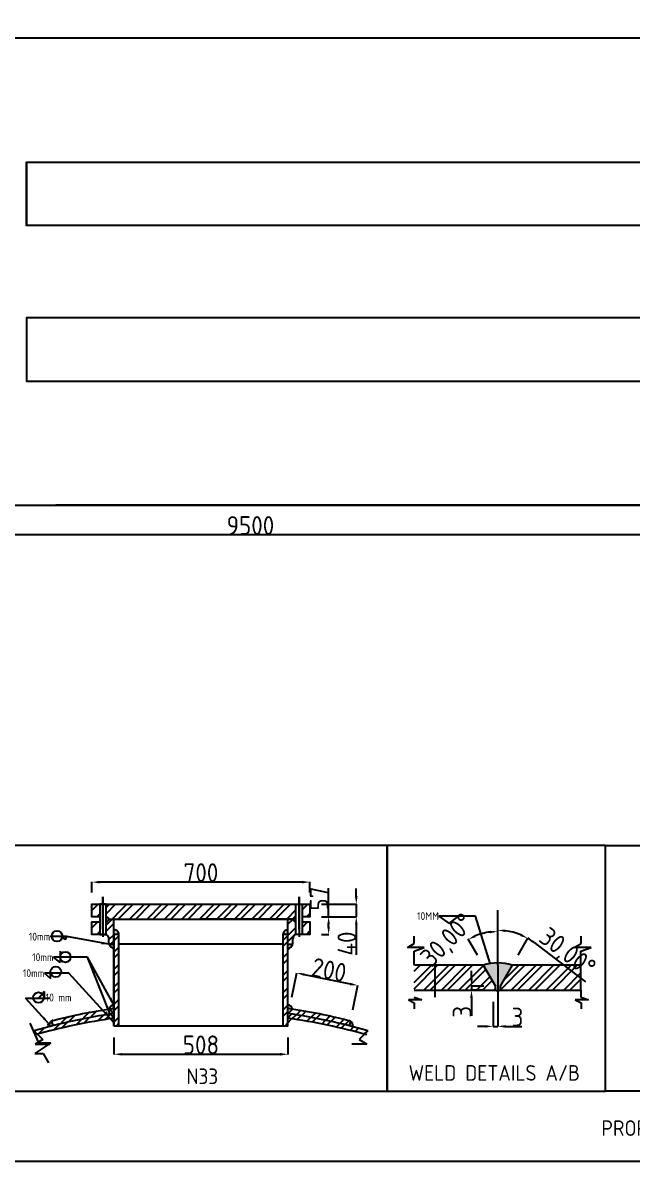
# Model space of a CAD drawing. Header units: inches. Extents: x 23330 to 45059, y 73 to 14133.
# Drawn here: x 32275 to 36190, y 73 to 7384 of the extents above; entities that cross this region are included whole.
import ezdxf

# ---------------------------------------------------------------- set-up
doc = ezdxf.new("R2010")
doc.units = ezdxf.units.IN
doc.header["$LTSCALE"] = 40
doc.header["$MEASUREMENT"] = 0
doc.linetypes.add('CENTER', pattern=[50.8, 31.75, -6.35, 6.35, -6.35])
doc.styles.get("Standard").update_dxf_attribs({"font": 'isocp.shx', "height": 120, "bigfont": '@extfont2.shx'})
doc.dimstyles.new('ISO-25', dxfattribs={"dimtxt": 120, "dimasz": 50, "dimexe": 1.25, "dimexo": 75, "dimtad": 1, "dimdec": 0, "dimtxsty": 'Standard', "dimcen": 0, "dimclrd": 1, "dimclre": 1, "dimclrt": 1, "dimazin": 0, "dimtfac": 1, "dimtdec": 0, "dimtmove": 0, "dimatfit": 3, "dimfxl": 1, "dimtfillclr": 1, "dimarcsym": 0})
pattern_1 = [(45, (29477.235, 462.035), (-56.1266, 56.1266), []), (45, (29477.235, 501.72), (-56.1266, 56.1266), [])]

# ---------------------------------------------------------------- blocks, each defined once
blk = doc.blocks.new('*D91')
at = {"color": 1, "lineweight": -2, "ltscale": 1000, "transparency": 16777216}
for p, q in [((34417.6, 1773.4), (34417.6, 1823.4)), ((34194.7, 1723.4), (34418.8, 1723.4)), ((34417.6, 1723.4), (34417.6, 1643.4)), ((34194.7, 1643.4), (34418.8, 1643.4)), ((34417.6, 1593.4), (34417.6, 1398))]:
    blk.add_line(p, q, dxfattribs=at)
at = {"color": 1, "ltscale": 1000, "transparency": 16777216}
for points in [[(34409.2, 1773.4), (34425.9, 1773.4), (34417.6, 1723.4)], [(34409.2, 1593.4), (34425.9, 1593.4), (34417.6, 1643.4)]]:
    blk.add_solid(points, dxfattribs=at)
at = {"layer": 'Defpoints', "color": 0, "ltscale": 1000, "transparency": 16777216}
for p in [(34119.7, 1723.4), (34119.7, 1643.4), (34417.6, 1643.4)]:
    blk.add_point(p, dxfattribs=at)
at = {"color": 1, "ltscale": 1000, "transparency": 16777216, "insert": (34356.9, 1470.7), "char_height": 120, "attachment_point": 5, "rotation": 90}
blk.add_mtext('40', dxfattribs=at)
blk = doc.blocks.new('*D66')
at = {"color": 1, "lineweight": -2, "ltscale": 1000, "transparency": 16777216}
for p, q in [((35157.7, 1246.4), (35157.7, 1296.4)), ((35236.2, 1196.4), (35156.4, 1196.4)), ((35236.2, 1171.4), (35156.4, 1171.4)), ((35157.7, 1196.4), (35157.7, 1171.4)), ((35157.7, 1121.4), (35157.7, 1005.6))]:
    blk.add_line(p, q, dxfattribs=at)
at = {"color": 1, "ltscale": 1000, "transparency": 16777216}
for points in [[(35149.4, 1246.4), (35166, 1246.4), (35157.7, 1196.4)], [(35149.4, 1121.4), (35166, 1121.4), (35157.7, 1171.4)]]:
    blk.add_solid(points, dxfattribs=at)
at = {"layer": 'Defpoints', "color": 0, "ltscale": 1000, "transparency": 16777216}
for p in [(35157.7, 1196.4), (35311.2, 1196.4), (35311.2, 1171.4)]:
    blk.add_point(p, dxfattribs=at)
at = {"color": 1, "ltscale": 1000, "transparency": 16777216, "insert": (35097.1, 1032.7), "char_height": 120, "attachment_point": 5, "rotation": 90}
blk.add_mtext('3', dxfattribs=at)
blk = doc.blocks.new('*D67')
at = {"color": 1, "lineweight": -2, "ltscale": 1000, "transparency": 16777216}
for p, q in [((35296.2, 1096.4), (35296.2, 937.5)), ((35326.2, 1092.8), (35326.2, 937.5)), ((35246.2, 938.7), (35196.2, 938.7)), ((35296.2, 938.7), (35326.2, 938.7)), ((35376.2, 938.7), (35480.4, 938.7))]:
    blk.add_line(p, q, dxfattribs=at)
at = {"color": 1, "ltscale": 1000, "transparency": 16777216}
for points in [[(35246.2, 947.1), (35246.2, 930.4), (35296.2, 938.7)], [(35376.2, 947.1), (35376.2, 930.4), (35326.2, 938.7)]]:
    blk.add_solid(points, dxfattribs=at)
at = {"layer": 'Defpoints', "color": 0, "ltscale": 1000, "transparency": 16777216}
for p in [(35296.2, 1171.4), (35326.2, 1167.8), (35326.2, 938.7)]:
    blk.add_point(p, dxfattribs=at)
at = {"color": 1, "ltscale": 1000, "transparency": 16777216, "insert": (35453.3, 999.3), "char_height": 120, "attachment_point": 5}
blk.add_mtext('3', dxfattribs=at)
blk = doc.blocks.new('*D74')
at = {"color": 1, "lineweight": -2, "ltscale": 1000, "transparency": 16777216}
for p, q in [((35456.7, 1396.4), (35519.7, 1505.5)), ((35560.6, 1476.7), (35890.3, 1224.2))]:
    blk.add_line(p, q, dxfattribs=at)
for start, end in [(67.43447, 82.56553), (52.56553, 60)]:
    blk.add_arc((35326.2, 1170.5), 385.6, start, end, dxfattribs=at)
at = {"color": 1, "ltscale": 1000, "transparency": 16777216}
for points in [[(35375.6, 1544.5), (35376.7, 1561.1), (35326.2, 1556.1)], [(35477.9, 1534), (35470.5, 1519.1), (35519, 1504.4)]]:
    blk.add_solid(points, dxfattribs=at)
at = {"layer": 'Defpoints', "color": 0, "ltscale": 1000, "transparency": 16777216}
for p in [(35326.2, 1684.6), (35393.2, 1550.2), (35326.2, 1331.4), (35419.2, 1331.4), (35341.2, 1196.4)]:
    blk.add_point(p, dxfattribs=at)
at = {"color": 1, "ltscale": 1000, "transparency": 16777216, "insert": (35767.8, 1405.7), "char_height": 120, "attachment_point": 5, "rotation": 322.56553}
blk.add_mtext('30,00°', dxfattribs=at)
blk = doc.blocks.new('*D75')
at = {"color": 1, "lineweight": -2, "ltscale": 1000, "transparency": 16777216}
blk.add_line((35195.8, 1396.4), (35136.8, 1498.6), dxfattribs=at)
blk.add_arc((35326.2, 1170.5), 377.7, 97.59112, 112.40888, dxfattribs=at)
at = {"color": 1, "ltscale": 1000, "transparency": 16777216}
for points in [[(35275.8, 1553.1), (35276.9, 1536.5), (35326.2, 1548.1)], [(35185.9, 1512.1), (35178.6, 1527.1), (35137.4, 1497.5)]]:
    blk.add_solid(points, dxfattribs=at)
at = {"layer": 'Defpoints', "color": 0, "ltscale": 1000, "transparency": 16777216}
for p in [(35326.2, 1684.6), (35260.6, 1542.4), (35233.3, 1331.4), (35326.2, 1331.4), (35311.2, 1196.4)]:
    blk.add_point(p, dxfattribs=at)
at = {"color": 1, "ltscale": 1000, "transparency": 16777216, "insert": (35008.7, 1485.5), "char_height": 120, "attachment_point": 5, "rotation": 45.23267}
blk.add_mtext('30,00°', dxfattribs=at)
blk = doc.blocks.new('*D84')
at = {"color": 1, "lineweight": -2, "ltscale": 0.25, "transparency": 16777216}
for p, q in [((34239.8, 1643.4), (34239.8, 1826.6)), ((34194.7, 1643.4), (34241, 1643.4)), ((34239.8, 1579.5), (34239.8, 1593.4)), ((34194.7, 1529.5), (34241, 1529.5))]:
    blk.add_line(p, q, dxfattribs=at)
at = {"color": 1, "ltscale": 0.25, "transparency": 16777216}
for points in [[(34231.4, 1593.4), (34248.1, 1593.4), (34239.8, 1643.4)], [(34231.4, 1579.5), (34248.1, 1579.5), (34239.8, 1529.5)]]:
    blk.add_solid(points, dxfattribs=at)
at = {"layer": 'Defpoints', "color": 0, "ltscale": 0.25, "transparency": 16777216}
for p in [(34119.7, 1643.4), (34239.8, 1643.4), (34119.7, 1529.5)]:
    blk.add_point(p, dxfattribs=at)
at = {"color": 1, "ltscale": 0.25, "transparency": 16777216, "insert": (34179.1, 1760), "char_height": 120, "attachment_point": 5, "rotation": 90}
blk.add_mtext('57', dxfattribs=at)
blk = doc.blocks.new('*D85')
at = {"color": 1, "lineweight": -2, "ltscale": 0.25, "transparency": 16777216}
for p, q in [((32719.7, 1798.4), (32719.7, 1866.7)), ((34069.7, 1865.4), (32769.7, 1865.4)), ((34119.7, 1798.4), (34119.7, 1866.7))]:
    blk.add_line(p, q, dxfattribs=at)
at = {"color": 1, "ltscale": 0.25, "transparency": 16777216}
for points in [[(32769.7, 1873.8), (32769.7, 1857.1), (32719.7, 1865.4)], [(34069.7, 1873.8), (34069.7, 1857.1), (34119.7, 1865.4)]]:
    blk.add_solid(points, dxfattribs=at)
at = {"layer": 'Defpoints', "color": 0, "ltscale": 0.25, "transparency": 16777216}
for p in [(32719.7, 1865.4), (32719.7, 1723.4), (34119.7, 1723.4)]:
    blk.add_point(p, dxfattribs=at)
at = {"color": 1, "ltscale": 0.25, "transparency": 16777216, "insert": (33419.7, 1926.1), "char_height": 120, "attachment_point": 5}
blk.add_mtext('700', dxfattribs=at)
blk = doc.blocks.new('*D71')
at = {"color": 1, "lineweight": -2, "ltscale": 0.25, "transparency": 16777216}
for p, q in [((32860.9, 867.6), (32860.9, 758.6)), ((33978.5, 867.6), (33978.5, 758.6)), ((32910.9, 759.8), (33928.5, 759.8))]:
    blk.add_line(p, q, dxfattribs=at)
at = {"color": 1, "ltscale": 0.25, "transparency": 16777216}
for points in [[(32910.9, 768.1), (32910.9, 751.5), (32860.9, 759.8)], [(33928.5, 768.1), (33928.5, 751.5), (33978.5, 759.8)]]:
    blk.add_solid(points, dxfattribs=at)
at = {"layer": 'Defpoints', "color": 0, "ltscale": 0.25, "transparency": 16777216}
for p in [(32860.9, 942.6), (33978.5, 942.6), (33978.5, 759.8)]:
    blk.add_point(p, dxfattribs=at)
at = {"color": 1, "ltscale": 0.25, "transparency": 16777216, "insert": (33419.7, 820.4), "char_height": 120, "attachment_point": 5}
blk.add_mtext('508', dxfattribs=at)
blk = doc.blocks.new('*D87')
at = {"color": 1, "lineweight": -2, "ltscale": 0.25, "transparency": 16777216}
for p, q in [((34002.8, 1126.1), (34034.9, 1283)), ((34083.6, 1271.8), (34377.7, 1211.8)), ((34394.8, 1046), (34426.9, 1203))]:
    blk.add_line(p, q, dxfattribs=at)
at = {"color": 1, "ltscale": 0.25, "transparency": 16777216}
for points in [[(34085.3, 1280), (34081.9, 1263.6), (34034.6, 1281.8)], [(34379.3, 1219.9), (34376, 1203.6), (34426.6, 1201.8)]]:
    blk.add_solid(points, dxfattribs=at)
at = {"layer": 'Defpoints', "color": 0, "ltscale": 0.25, "transparency": 16777216}
for p in [(34426.6, 1201.8), (33987.8, 1052.6), (34379.8, 972.5)]:
    blk.add_point(p, dxfattribs=at)
at = {"color": 1, "ltscale": 0.25, "transparency": 16777216, "insert": (34242.8, 1301.2), "char_height": 120, "attachment_point": 5, "rotation": 348.45924}
blk.add_mtext('200', dxfattribs=at)
blk = doc.blocks.new('*D153')
at = {"color": 1, "lineweight": -2, "transparency": 16777216}
for p, q in [((28987.7, 4211.3), (28987.7, 4093.8)), ((38487.7, 4211.3), (38487.7, 4093.8)), ((38437.7, 4095), (29037.7, 4095))]:
    blk.add_line(p, q, dxfattribs=at)
at = {"color": 1, "transparency": 16777216}
for points in [[(29037.7, 4103.4), (29037.7, 4086.7), (28987.7, 4095)], [(38437.7, 4103.4), (38437.7, 4086.7), (38487.7, 4095)]]:
    blk.add_solid(points, dxfattribs=at)
at = {"layer": 'Defpoints', "color": 0, "transparency": 16777216}
for p in [(28987.7, 4286.3), (38487.7, 4286.3), (28987.7, 4095)]:
    blk.add_point(p, dxfattribs=at)
at = {"color": 1, "transparency": 16777216, "insert": (33737.7, 4155.7), "char_height": 120, "attachment_point": 5}
blk.add_mtext('9500', dxfattribs=at)

msp = doc.modelspace()

# ---------------------------------------------------------------- hatches: boundary and pattern name
at = {"ltscale": 0.2}
h = msp.add_hatch(dxfattribs=at)
h.set_pattern_fill('STEEL', color=256, scale=25, style=0)
h.set_pattern_definition(pattern_1)
h.paths.add_polyline_path([(32769.7, 1723.4), (32719.7, 1723.4), (32719.7, 1643.4), (32769.7, 1643.4)])
h.paths.add_polyline_path([(33419.7, 1723.4), (32809.7, 1723.4), (32809.7, 1643.4, -0.323599), (32828.3, 1628.3), (33419.7, 1628.3)])
h.paths.add_polyline_path([(34029.7, 1723.4), (33419.7, 1723.4), (33419.7, 1628.3), (34011.2, 1628.3, -0.323599), (34029.7, 1643.4)])
h.paths.add_polyline_path([(34119.7, 1723.4), (34069.7, 1723.4), (34069.7, 1643.4), (34119.7, 1643.4)])
h.paths.add_polyline_path([(34119.7, 1609.5), (34069.7, 1609.5), (34069.7, 1529.5), (34119.7, 1529.5)])
h.paths.add_polyline_path([(34029.7, 1609.5, -0.336564), (34011.2, 1628.3), (33978.5, 1628.3), (33978.5, 1466), (34010.1, 1465.4, 0.001989), (34010.5, 1466.1), (34010.5, 1498.8, -0.332114), (34029.7, 1529.5)])
h.paths.add_polyline_path([(32769.7, 1609.5), (32719.7, 1609.5), (32719.7, 1529.5), (32769.7, 1529.5)])
h.paths.add_polyline_path([(32860.9, 1628.3), (32828.3, 1628.3, -0.336564), (32809.7, 1609.5), (32809.7, 1529.5, -0.332114), (32828.9, 1498.8), (32828.9, 1466.1), (32860.9, 1466), (32860.9, 1529.5)])
h.paths.add_polyline_path([(32892.9, 1466), (32860.9, 1466), (32860.9, 942.6), (32892.9, 942.6)])
h.paths.add_polyline_path([(32892.9, 1529.5), (32860.9, 1529.5), (32860.9, 1466), (32892.9, 1466)])
h.paths.add_polyline_path([(33978.5, 1529.5), (33946.5, 1529.5), (33946.5, 1466), (33978.5, 1466)])
h.paths.add_polyline_path([(33978.5, 1466), (33946.5, 1466), (33946.5, 943.3), (33978.5, 943.3)])
h = msp.add_hatch(color=256, dxfattribs=at)
h.paths.add_polyline_path([(32860.9, 1559.3), (32860.9, 1529.5), (32892.9, 1529.5, 0.423227)])
h.paths.add_polyline_path([(32860.9, 1466), (32828.9, 1466.1, 0.102256), (32860.9, 1434.5)])
h.paths.add_polyline_path([(33978.5, 1559.3, 0.423227), (33946.5, 1529.5), (33978.5, 1529.5)])
h.paths.add_polyline_path([(34010.1, 1465.4), (33978.5, 1466), (33978.5, 1434.5, 0.100247)])
h.paths.add_polyline_path([(33978.5, 1078.1), (33978.5, 1054, -0.001897), (34008.4, 1049.4, 0.302762)])
h.paths.add_polyline_path([(34001.4, 988.1, 0.001403), (33978.5, 991.5), (33978.5, 961.5)])
h.paths.add_polyline_path([(34002, 1018.4, 0.001486), (33978.5, 1022), (33978.5, 993.3)])
h.paths.add_polyline_path([(32860.9, 991.5, 0.001403), (32838.1, 988.1), (32860.9, 961.5)])
h.paths.add_polyline_path([(32860.9, 1022, 0.001486), (32837.5, 1018.4), (32860.9, 993.3)])
h.paths.add_polyline_path([(32860.9, 1054, 0.001897), (32831.1, 1049.4), (32858.8, 1021.7, -0.000134), (32860.9, 1022)])
h.paths.add_polyline_path([(32860.9, 1078.1, 0.302762), (32831.1, 1049.4, -0.001897), (32860.9, 1054)])
h.paths.add_polyline_path([(34008.4, 1049.4, 0.001897), (33978.5, 1054), (33978.5, 1022, -0.000134), (33980.7, 1021.7)])
at = {"ltscale": 1000}
h = msp.add_hatch(dxfattribs=at)
h.set_pattern_fill('STEEL', color=256, scale=25, style=0)
h.set_pattern_definition([(45, (29928.43, 361.41), (-56.1266, 56.1266), []), (45, (29928.43, 401.1), (-56.1266, 56.1266), [])])
h.paths.add_polyline_path([(35419.2, 1331.4), (35341.2, 1196.4), (35341.2, 1171.4), (35860.6, 1171.4), (35860.6, 1331.4)])
edge = h.paths.add_edge_path()
edge.add_line((34789.1, 1171.4), (35311.2, 1171.4))
edge.add_line((35311.2, 1171.4), (35311.2, 1196.4))
edge.add_line((35233.3, 1331.4), (35311.2, 1196.4))
edge.add_line((35233.3, 1331.4), (34791.9, 1331.4))
edge.add_line((34789.1, 1331.4), (34789.1, 1171.4))
h = msp.add_hatch(color=256, dxfattribs=at)
h.paths.add_polyline_path([(35311.2, 1196.4), (35311.2, 1171.4, 0.119238), (35326.2, 1167.8), (35326.2, 1331.4), (35326.2, 1346.4, 0.080177), (35233.3, 1331.4)])
h.paths.add_polyline_path([(35326.2, 1167.8, 0.119238), (35341.2, 1171.4), (35341.2, 1196.4), (35419.2, 1331.4, 0.080177), (35326.2, 1346.4), (35326.2, 1331.4)])
at = {"ltscale": 0.25}
h = msp.add_hatch(dxfattribs=at)
h.set_pattern_fill('STEEL', color=256, scale=25, style=0)
h.set_pattern_definition([(45, (29928.43, 462.035), (-56.1266, 56.1266), []), (45, (29928.43, 501.72), (-56.1266, 56.1266), [])])
h.paths.add_polyline_path([(34404.2, 942.5), (34411.8, 972.5, 0.023813), (34040.4, 1049.4), (34012.7, 1021.7, -0.02508)])
h.paths.add_polyline_path([(32826.8, 1021.7), (32799.1, 1049.4, 0.023813), (32427.7, 972.5), (32435.3, 942.5, -0.02508)])
at = {"ltscale": 0.2}
h = msp.add_hatch(dxfattribs=at)
h.set_pattern_fill('STEEL', color=256, scale=25, style=0)
h.set_pattern_definition(pattern_1)
h.paths.add_polyline_path([(34471.5, 889), (34492.7, 909.7, 0.031573), (34002, 1018.4), (33978.5, 993.3), (33978.5, 991.5, -0.030564)])
h.paths.add_polyline_path([(32860.9, 991.5), (32860.9, 993.3), (32837.5, 1018.4, 0.031573), (32346.8, 909.7), (32368, 889, -0.030564)])
h = msp.add_hatch(color=256, dxfattribs=at)
h.paths.add_polyline_path([(32459.7, 972.5, 0.107473), (32443.5, 946.1, 0.059039), (32442.9, 936.2, -0.001584), (32467.3, 942.5)])
h.paths.add_polyline_path([(34372.2, 942.5, -0.001584), (34396.6, 936.2, 0.251136), (34379.8, 972.5)])

# ---------------------------------------------------------------- linework, layer by layer
for p, q in [((32299, 6489.5), (32299, 6083.1)), ((32299, 5489.5), (32299, 5083.1)), ((35487.7, 4286.3), (32487.7, 4286.3)), ((35987.7, 4286.3), (33487.7, 4286.3)), ((38487.7, 4286.3), (35487.7, 4286.3))]:
    msp.add_line(p, q)
at = {"linetype": 'CENTER', "ltscale": 0.25}
for p, q in [((32789.7, 1563.4), (32789.7, 1770.6)), ((32789.7, 1770.6), (32789.7, 1514.7)), ((34049.7, 1563.4), (34049.7, 1770.6)), ((34049.7, 1770.6), (34049.7, 1514.7))]:
    msp.add_line(p, q, dxfattribs=at)
at = {"linetype": 'CENTER', "ltscale": 1000}
for q in [(35326.2, 1684.6), (35326.2, 997.8)]:
    msp.add_line((35326.2, 1331.4), q, dxfattribs=at)
at = {"ltscale": 0.2}
for p, q in [((32828.3, 1628.3), (33419.7, 1628.3)), ((32828.3, 1628.3), (34011.2, 1628.3)), ((34011.2, 1628.3), (33419.7, 1628.3)), ((32828.9, 1466.1), (32828.9, 1501.1)), ((34010.5, 1466.1), (34010.5, 1501.1))]:
    msp.add_line(p, q, dxfattribs=at)
at = {"ltscale": 1000}
for p, q in [((32860.9, 942.6), (32860.9, 1628.3)), ((33978.5, 942.6), (33978.5, 1628.3)), ((34947.7, 1646.3), (35014.9, 1598.8)), ((35014.9, 1598.8), (35073.6, 1646.3)), ((32544.4, 1494.5), (32529.2, 1515.1)), ((32557.4, 1515.1), (32544.4, 1494.5)), ((32828.9, 1466.1), (32860.9, 1466)), ((32860.9, 1466), (32828.9, 1466.1)), ((33946.5, 1466), (32892.9, 1466)), ((34010.5, 1465.3), (33978.5, 1466)), ((33978.5, 1466), (34010.5, 1465.3)), ((34746.7, 1446.1), (34790.3, 1471)), ((34790.3, 1471), (34790.3, 1517.7)), ((35818.1, 1446.1), (35861.7, 1471)), ((35861.7, 1471), (35861.7, 1517.7)), ((32515.8, 1420.9), (32515.8, 1349.9)), ((34854.1, 1446.1), (34746.7, 1446.1)), ((34789.1, 1422.8), (34854.1, 1446.1)), ((34789.1, 1331.4), (34789.1, 1422.8)), ((35925.6, 1446.1), (35818.1, 1446.1)), ((35860.6, 1422.8), (35925.6, 1446.1)), ((35860.6, 1331.4), (35860.6, 1422.8)), ((32515.8, 1349.9), (32473.2, 1383)), ((35233.3, 1331.4), (34791.9, 1331.4)), ((34922, 1331.4), (34922, 1171.4)), ((35233.3, 1331.4), (35311.2, 1196.4)), ((35419.2, 1331.4), (35341.2, 1196.4)), ((35860.6, 1331.4), (35419.2, 1331.4)), ((35860.6, 1171.4), (35860.6, 1331.4)), ((32413.8, 1280.4), (32453.3, 1247.2)), ((32453.3, 1247.2), (32453.3, 1280.4)), ((34789.1, 1171.4), (35311.2, 1171.4)), ((34922, 1171.4), (34922, 1125.7)), ((35311.2, 1171.4), (35311.2, 1196.4)), ((35341.2, 1196.4), (35341.2, 1171.4)), ((35341.2, 1171.4), (35860.6, 1171.4)), ((35860.6, 1171.4), (35860.6, 1125.7)), ((32414.5, 1161.9), (32378.1, 1120.8)), ((32414.5, 1120.8), (32414.5, 1161.9)), ((34838.5, 1108.6), (34752.9, 1108.6)), ((34752.9, 1108.6), (34790.3, 1089.9)), ((34789.1, 1125.7), (34838.5, 1108.6)), ((35910, 1108.6), (35824.4, 1108.6)), ((35824.4, 1108.6), (35861.7, 1089.9)), ((35860.6, 1125.7), (35910, 1108.6)), ((32858.8, 1021.7), (32831.1, 1049.4)), ((33980.7, 1021.7), (34008.4, 1049.4)), ((34790.3, 1089.9), (34790.3, 1052.6)), ((35861.7, 1089.9), (35861.7, 1052.6)), ((32320.8, 958.5), (32375.9, 832.8)), ((32459.7, 972.5), (32467.3, 942.5)), ((32459.7, 972.5), (32467.3, 942.5)), ((32860.9, 993.3), (32837.6, 1018.3)), ((32860.9, 961.5), (32838.5, 987.6)), ((33978.5, 993.3), (34001.9, 1018.3)), ((33978.5, 961.5), (34001, 987.6)), ((34379.8, 972.5), (34372.2, 942.5)), ((32346.8, 909.7), (32403.8, 854.2)), ((32860.9, 942.6), (33978.5, 942.6)), ((34492.7, 909.7), (34435.7, 854.2)), ((32455.6, 832.8), (32351.4, 765.3)), ((32403.8, 854.2), (32354.8, 823.6)), ((32354.8, 823.6), (32449.7, 823.6)), ((32375.9, 832.8), (32455.6, 832.8)), ((34484.7, 823.6), (34389.8, 823.6)), ((34435.7, 854.2), (34484.7, 823.6)), ((32351.4, 765.3), (32406.5, 765.3)), ((32406.5, 765.3), (32440.2, 704))]:
    msp.add_line(p, q, dxfattribs=at)
for points in [[(23329.7, 72.9), (45059.1, 72.9), (45059.1, 14133.1), (23329.7, 14133.1)], [(39192, 6083.1), (32299, 6083.1), (32299, 6489.5), (39192, 6489.5)], [(39192, 5489.5), (32299, 5489.5), (32299, 5083.1), (39192, 5083.1)]]:
    msp.add_lwpolyline(points, close=True)
for points in [[(38487.7, 7286.3), (28987.7, 7286.3)], [(28987.7, 4286.3), (38487.7, 4286.3)]]:
    msp.add_lwpolyline(points)
for points in [[(32198.4, 522.5), (34615.5, 522.5), (34615.5, 2101.2), (32198.4, 2101.2)], [(34615.5, 522.5), (36018.6, 522.5), (36018.6, 2101.2), (34615.5, 2101.2)], [(38025.4, 522.5), (36018.6, 522.5), (36018.6, 2101.2), (38025.4, 2101.2)]]:
    msp.add_lwpolyline(points, close=True, dxfattribs=at)
for points in [[(32771.7, 1643.4), (32719.7, 1643.4), (32719.7, 1723.4), (34119.7, 1723.4), (34119.7, 1643.4), (34070.5, 1643.4)], [(32809.7, 1529.5), (32719.7, 1529.5), (32719.7, 1609.5), (32769, 1609.5)], [(34070.5, 1609.5), (34119.7, 1609.5), (34119.7, 1529.5), (34029.7, 1529.5)], [(34070.5, 1609.5), (34070.5, 1609.5)]]:
    msp.add_lwpolyline(points, dxfattribs=at)
at = {"ltscale": 0.25}
for points in [[(32809.7, 1723.4), (32769.7, 1723.4), (32769.7, 1529.5), (32809.7, 1529.5)], [(34029.7, 1723.4), (34069.7, 1723.4), (34069.7, 1529.5), (34029.7, 1529.5)]]:
    msp.add_lwpolyline(points, close=True, dxfattribs=at)
at = {"ltscale": 0.2}
for points in [[(32860.9, 942.6), (32892.9, 942.6), (32892.9, 1529.5), (32860.9, 1529.5)], [(33946.5, 943.3), (33978.5, 943.3), (33978.5, 1529.5), (33946.5, 1529.5)]]:
    msp.add_lwpolyline(points, close=True, dxfattribs=at)
at = {"ltscale": 1000}
for centre in [(32495.2, 1518.2), (32548.4, 1384), (32487.5, 1289.3), (32376.3, 1123.4)]:
    msp.add_circle(centre, 34.2, dxfattribs=at)
at = {"ltscale": 0.2}
for centre, radius, start, end in [((32808.6, 1623.1), 20.4, 15.04149, 86.76762), ((32806.6, 1631.1), 21.8, 278.21896, 352.62438), ((34030.9, 1623.1), 20.4, 93.23238, 164.95851), ((34032.9, 1631.1), 21.8, 187.37562, 261.78104), ((32862.5, 1528.9), 30.4, 1.24443, 93.00203), ((33977, 1528.9), 30.4, 86.99797, 178.75557), ((32921.4, 1527.7), 111.1, 213.67338, 237.02758), ((33918.1, 1527.7), 111.1, 302.97242, 326.32662)]:
    msp.add_arc(centre, radius, start, end, dxfattribs=at)
at = {"ltscale": 0.25}
for centre, start, end in [((32798.8, 1501.3), 355.27595, 68.76406), ((34040.7, 1501.3), 111.23594, 184.72405)]:
    msp.add_arc(centre, 30.3, start, end, dxfattribs=at)
at = {"ltscale": 1000}
for centre, radius, start, end in [((35326.2, 1051), 295.4, 71.66412, 108.33588), ((35326.2, 1200.6), 32.8, 242.80098, 297.19902), ((33451.7, -2886), 3984.1, 98.52783, 104.41916), ((32867.5, 1041.3), 37.4, 100.16336, 167.54057), ((33972, 1041.3), 37.4, 12.45943, 79.83664), ((33387.7, -2886), 3984.1, 75.58084, 81.47217), ((33451.7, -2918), 3984.1, 98.52783, 106.10199), ((33451.7, -3087.8), 4121.8, 98.24085, 105.44535), ((32512.3, 922.1), 72.9, 136.18897, 169.31251), ((32485.2, 938.7), 42.4, 127.01984, 183.40988), ((33387.7, -2918), 3984.1, 73.89801, 81.47217), ((33387.7, -3087.8), 4121.8, 74.55465, 81.75915), ((34354.3, 938.7), 42.4, 356.59012, 52.98016)]:
    msp.add_arc(centre, radius, start, end, dxfattribs=at)

# ---------------------------------------------------------------- texts
for s, insert, char_height, width, attachment_point in [('10MM', (34948.5, 1622.5), 50, 160.381, 9), ('10mm', (32451.1, 1490.1), 50, 160.381, 9), ('10mm', (32472.5, 1358), 50, 160.381, 9), ('10mm', (32413.2, 1255.4), 50, 160.381, 9), ('10 mm', (32421.8, 1149.3), 50, 298.197, 1), ('N33', (33326.9, 668.4), 100, 1224.895, 1), ('\\pxqc;WELD DETAILS A/B', (34624.1, 690), 100, 1360.067, 1)]:
    msp.add_mtext(s, dxfattribs=dict(at, insert=insert, char_height=char_height, width=width, attachment_point=attachment_point))
at = {"color": 5, "ltscale": 1000, "insert": (35992.4, 335.6), "char_height": 100, "width": 15213.716, "attachment_point": 1}
msp.add_mtext('{\\C256;PROPERTY OF PETROTEC. REPRODUCTION OR UNAUTHORIZED USE WITHOUT PRIOR WRITTEN APPROVAL IS PROHIBITED AND SUBJECT TO LEGAL ACTION.}', dxfattribs=at)

# ---------------------------------------------------------------- dimensions: what is measured, and where the dimension line sits
dim = msp.add_linear_dim(base=(28987.7, 4095), p1=(38487.7, 4286.3), p2=(28987.7, 4286.3), dimstyle='ISO-25')
dim.commit()
dim.dimension.update_dxf_attribs({"geometry": '*D153', "text_midpoint": (33737.7, 4095), "dimtype": 160})
at = {"ltscale": 0.25}
for base, p1, p2, override, picture, middle in [((32719.7, 1865.4), (34119.7, 1723.4), (32719.7, 1723.4), {"dimlfac": 0.5}, '*D85', (33419.7, 1865.4)), ((33978.5, 759.8), (32860.9, 942.6), (33978.5, 942.6), {"dimlfac": 0.454545}, '*D71', (33419.7, 759.8))]:
    dim = msp.add_linear_dim(base=base, p1=p1, p2=p2, dimstyle='ISO-25', override=override, dxfattribs=at)
    dim.commit()
    dim.dimension.update_dxf_attribs({"geometry": picture, "text_midpoint": middle, "dimtype": 160})
dim = msp.add_linear_dim(base=(34239.8, 1643.4), p1=(34119.7, 1529.5), p2=(34119.7, 1643.4), angle=90, dimstyle='ISO-25', override={"dimlfac": 0.5}, dxfattribs=at)
dim.commit()
dim.dimension.update_dxf_attribs({"geometry": '*D84', "text_midpoint": (34179.1, 1760)})
at = {"ltscale": 1000}
dim = msp.add_linear_dim(base=(34417.6, 1643.4), p1=(34119.7, 1723.4), p2=(34119.7, 1643.4), angle=90, dimstyle='ISO-25', override={"dimlfac": 0.5}, dxfattribs=at)
dim.commit()
dim.dimension.update_dxf_attribs({"geometry": '*D91', "text_midpoint": (34356.9, 1470.7)})
dim = msp.add_angular_dim_2l(base=(35260.6416, 1542.3873), line1=((35233.2798, 1331.4428), (35311.2221, 1196.4428)), line2=((35326.2221, 1331.4428), (35326.2221, 1684.5508)), dimstyle='ISO-25', dxfattribs=at)
dim.commit()
dim.dimension.update_dxf_attribs({"geometry": '*D75', "text_midpoint": (35058.0919, 1436.4234), "dimtype": 162})
dim = msp.add_angular_dim_2l(base=(35393.1824, 1550.2129), line1=((35326.2221, 1331.4428), (35326.2221, 1684.5508)), line2=((35419.1644, 1331.4428), (35341.2221, 1196.4428)), dimstyle='ISO-25', dxfattribs=at)
dim.commit()
dim.dimension.update_dxf_attribs({"geometry": '*D74', "text_midpoint": (35767.8023, 1405.7346)})
at = {"ltscale": 0.25}
dim = msp.add_aligned_dim(p1=(33987.8, 1052.6), p2=(34379.8, 972.5), distance=233.9, dimstyle='ISO-25', override={"dimlfac": 0.5}, dxfattribs=at)
dim.commit()
dim.dimension.update_dxf_attribs({"geometry": '*D87', "text_midpoint": (34242.8, 1301.2)})
at = {"ltscale": 1000}
dim = msp.add_linear_dim(base=(35157.6843212, 1196.442812), p1=(35311.2220956, 1171.442812), p2=(35311.2220956, 1196.442812), angle=90, dimstyle='ISO-25', override={"dimlfac": 0.1}, dxfattribs=at)
dim.commit()
dim.dimension.update_dxf_attribs({"geometry": '*D66', "text_midpoint": (35157.6843212, 1032.6671167), "dimtype": 160})
dim = msp.add_linear_dim(base=(35326.2, 938.7), p1=(35296.2, 1171.4), p2=(35326.2, 1167.8), dimstyle='ISO-25', override={"dimlfac": 0.1}, dxfattribs=at)
dim.commit()
dim.dimension.update_dxf_attribs({"geometry": '*D67', "text_midpoint": (35453.3, 938.7), "dimtype": 160})

# ---------------------------------------------------------------- leaders
at = {"ltscale": 1000, "annotation_type": 0, "has_hookline": 1}
for points, hookline_direction, text_width in [([(35277, 1342.3), (35184.5, 1646.1), (34947.7, 1646.3)], 1, 135), ([(32828.9, 1466.1), (32557.4, 1515.1), (32451.7, 1515.1)], 1, 136.8), ([(32835.9, 1018.2), (32690.1, 1383), (32473.2, 1383)], 1, 136.8), ([(32838.5, 987.6), (32570.7, 1280.4), (32413.8, 1280.4)], 1, 136.8), ([(32443.3, 955), (32291.5, 1120.8), (32446.5, 1120.8)], 0, 156.8)]:
    msp.add_leader(points, dimstyle='ISO-25', override={"dimgap": 0.625, "dimtad": 0}, dxfattribs=dict(at, hookline_direction=hookline_direction, text_width=text_width))
at = {"ltscale": 0.25}
msp.add_leader([(32860.9, 1078.1), (32690.1, 1383)], dimstyle='ISO-25', override={"dimgap": 0.625, "dimtad": 0}, dxfattribs=at)

doc.saveas('drawing.dxf')
